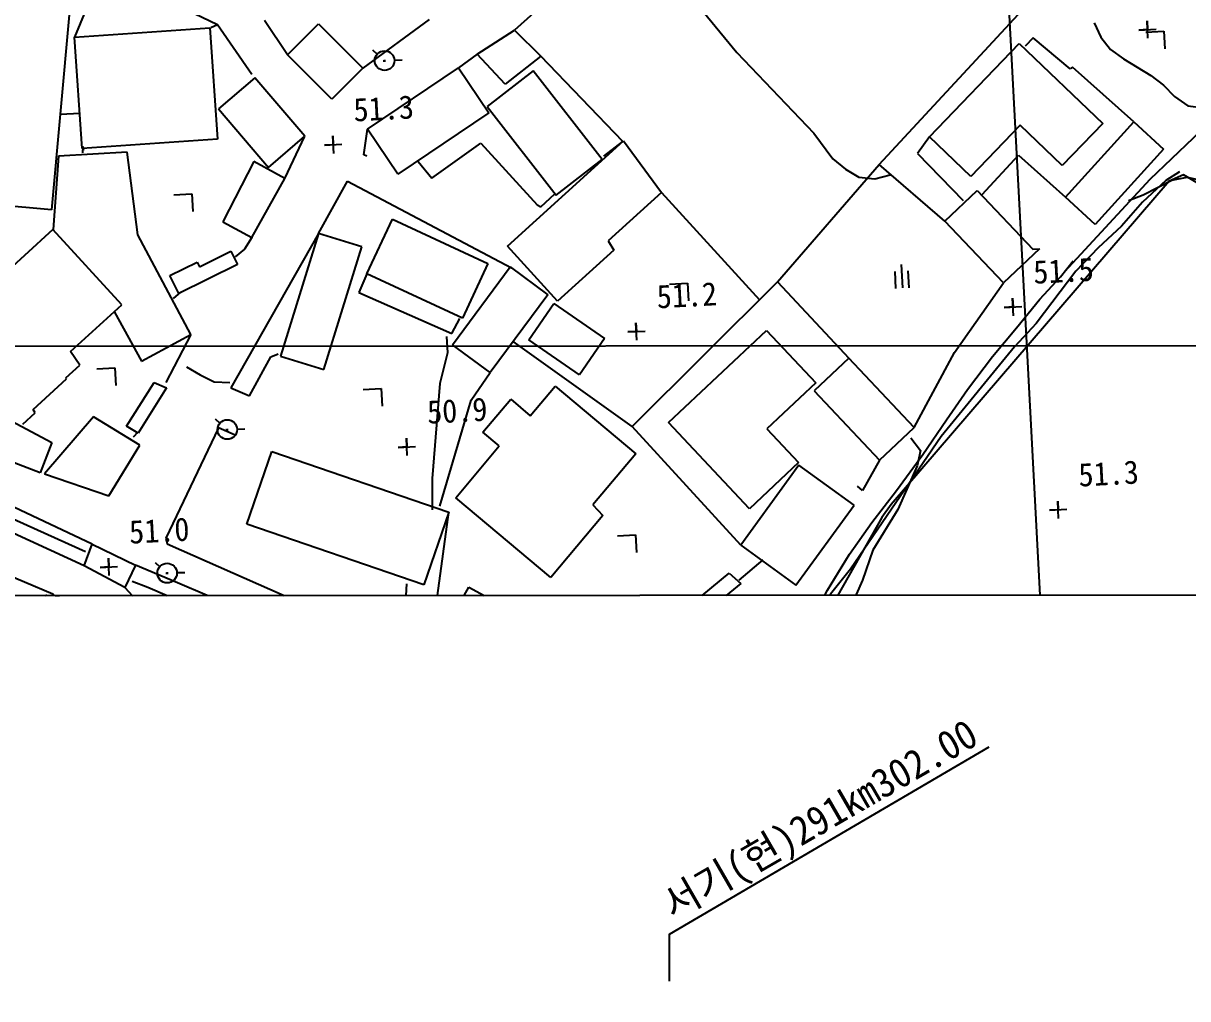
# Model space of a CAD drawing. Header units: millimetres. Extents: x 6886 to 7682, y 1103 to 1810.
# Drawn here: x 7022.4 to 7122.1, y 1363.4 to 1446.9 of the extents above; entities that cross this region are included whole.
import ezdxf
from ezdxf.enums import TextEntityAlignment as Align
from ezdxf.xclip import XClip

# ---------------------------------------------------------------- set-up
doc = ezdxf.new("R2010")
doc.units = ezdxf.units.MM
doc.header["$LTSCALE"] = 10
doc.header["$MEASUREMENT"] = 0
doc.header["$XCLIPFRAME"] = 2
doc.layers.add('TX-PAPR', color=2, linetype='Continuous', plot=False)
for name, color, linetype in [('TZ-BASE', 253, 'Continuous'), ('TZ-LEAL', 1, 'Continuous'), ('TZ-LEAT', 3, 'Continuous')]:
    doc.layers.add(name, color=color, linetype=linetype)
doc.styles.add('GUL', font='GulimChe.ttf')
doc.styles.add('굴림체', font='GulimChe.ttf')

# ---------------------------------------------------------------- blocks, each defined once
blk = doc.blocks.new('JD-4F4DFDFGR14')
at = {"layer": 'TZ-BASE'}
for p, q in [((130.666, 139.307), (149.119, -210.561)), ((128.218, -38.057, -30.636), (145.67, -19.203, -30.636)), ((109.926, -21.02, -32.64), (116.024, -28.464, -32.64)), ((61.399, -22.164, -30.412), (59.365, -27.163, -30.412)), ((101.874, -22.173, -30.636), (97.018, -26.546, -30.636)), ((71.595, -26.088, -30.412), (68.316, -24.533, -30.412)), ((58.891, -25.242, -29.83), (57.395, -41.94, -29.83)), ((77.593, -28.661, -30.412), (75.611, -25.714, -30.412)), ((89.695, -25.637, -30.368), (84.032, -29.796, -30.368)), ((151.215, -27.251, -31.555), (151.136, -25.753, -31.555)), ((151.136, -25.753, -31.555), (151.175, -26.502, -31.555)), ((59.365, -27.163, -29.293), (70.938, -26.364, -29.293)), ((70.938, -26.364, -29.293), (71.595, -35.882, -29.293)), ((71.595, -26.088, -30.435), (71.027, -26.346, -30.435)), ((74.542, -30.354, -30.435), (71.595, -26.088, -30.435)), ((77.593, -28.661, -29.875), (80.246, -26.009, -29.875)), ((80.246, -26.009, -29.875), (84.032, -29.796, -29.875)), ((93.822, -28.622, -31.532), (97.018, -26.546, -31.532)), ((97.018, -26.546, -31.532), (99.262, -28.79, -31.532)), ((146.609, -25.921, -31.64), (147.176, -27.144, -31.64)), ((150.426, -26.541, -31.555), (151.924, -26.462, -31.555)), ((151.175, -26.502, -31.555), (150.426, -26.541, -31.555)), ((151.03, -26.714, -33.078), (152.573, -26.633, -33.078)), ((152.573, -26.633, -33.078), (152.653, -28.149, -33.078)), ((60.022, -36.681, -29.293), (59.365, -27.163, -29.293)), ((132.518, -35.684, -29.696), (140.189, -27.682, -29.696)), ((140.189, -27.682, -29.696), (147.341, -34.539, -29.696)), ((141.391, -27.22, -29.987), (140.716, -27.934, -29.987)), ((144.555, -29.858, -29.987), (141.391, -27.22, -29.987)), ((147.176, -27.144, -31.64), (148.002, -28.216, -31.64)), ((81.379, -32.448, -29.875), (77.593, -28.661, -29.875)), ((84.869, -28.242, -32.092), (85.26, -28.611, -32.092)), ((93.822, -28.622, -31.107), (92.205, -29.784, -31.107)), ((96.218, -31.171, -31.107), (93.822, -28.622, -31.107)), ((99.262, -28.79, -31.107), (96.218, -31.171, -31.107)), ((106.293, -36.089, -31.107), (99.262, -28.79, -31.107)), ((116.024, -28.464, -32.64), (122.628, -35.384, -32.64)), ((148.002, -28.216, -31.64), (149.126, -29.002, -31.64)), ((84.032, -29.796, -29.875), (81.379, -32.448, -29.875)), ((84.432, -35.026, -30.928), (92.205, -29.784, -30.928)), ((85.777, -29.167, -32.092), (85.982, -29.179, -32.092)), ((85.887, -29.094, -32.092), (85.895, -29.252, -32.092)), ((86.726, -29.121, -32.092), (87.403, -29.104, -32.092)), ((92.205, -29.784, -30.928), (94.808, -33.644, -30.928)), ((144.77, -29.711, -29.987), (144.555, -29.858, -29.987)), ((150.001, -34.411, -29.987), (144.77, -29.711, -29.987)), ((149.126, -29.002, -31.64), (151.455, -30.434, -31.64)), ((74.795, -30.633, -30.211), (71.672, -33.303, -30.211)), ((79.067, -35.63, -30.211), (74.795, -30.633, -30.211)), ((98.608, -30.031, -30.883), (94.671, -33.087, -30.883)), ((104.501, -37.625, -30.883), (98.608, -30.031, -30.883)), ((151.455, -30.434, -31.64), (152.536, -31.267, -31.64)), ((151.402, -39.322, -33.055), (159.297, -31.761, -33.055)), ((152.536, -31.267, -31.64), (153.492, -32.242, -31.64)), ((153.492, -32.242, -31.64), (154.616, -33.028, -31.64)), ((58.142, -33.755, -29.965), (59.841, -33.654, -29.965)), ((71.672, -33.303, -30.211), (75.945, -38.301, -30.211)), ((94.808, -33.644, -30.928), (87.033, -38.885, -30.928)), ((94.671, -33.087, -30.883), (100.564, -40.68, -30.883)), ((154.616, -33.028, -31.64), (155.974, -33.215, -31.64)), ((140.272, -34.674, -29.696), (136.054, -39.074, -29.696)), ((143.888, -38.141, -29.696), (140.272, -34.674, -29.696)), ((147.341, -34.539, -29.696), (143.888, -38.141, -29.696)), ((144.147, -40.862, -29.785), (150.001, -34.411, -29.785)), ((150.001, -34.411, -29.785), (152.559, -36.731, -29.785)), ((75.945, -38.301, -30.211), (79.067, -35.63, -30.211)), ((77.36, -39.25, -30.972), (79.067, -35.63, -30.972)), ((81.535, -37.105, -33.301), (81.456, -35.608, -33.301)), ((81.456, -35.608, -33.301), (81.496, -36.357, -33.301)), ((84.105, -37.232, -31.779), (84.432, -35.026, -31.779)), ((87.033, -38.885, -30.928), (84.432, -35.026, -30.928)), ((122.628, -35.384, -32.64), (124.24, -37.576, -32.64)), ((132.518, -35.684, -29.315), (131.481, -37.1, -29.315)), ((136.054, -39.074, -29.696), (132.518, -35.684, -29.696)), ((71.595, -35.882, -29.293), (60.022, -36.681, -29.293)), ((60.056, -36.513, -29.965), (60.043, -37.052, -29.965)), ((60.167, -36.866, -29.965), (60.056, -36.513, -29.965)), ((80.747, -36.396, -33.301), (82.245, -36.317, -33.301)), ((81.496, -36.357, -33.301), (80.747, -36.396, -33.301)), ((89.922, -39.219, -31.174), (94.141, -36.23, -31.174)), ((94.141, -36.23, -31.174), (98.943, -41.508, -31.174)), ((96.411, -45.047, -30.838), (106.335, -36.032, -30.838)), ((104.663, -37.353, -31.107), (106.293, -36.089, -31.107)), ((106.335, -36.032, -30.838), (109.587, -40.44, -30.838)), ((152.559, -36.731, -29.785), (146.705, -43.182, -29.785)), ((57.997, -37.354, -30.457), (57.519, -43.619, -30.457)), ((63.855, -37.005, -30.457), (57.997, -37.354, -30.457)), ((64.77, -44.084, -30.457), (63.855, -37.005, -30.457)), ((74.716, -37.793, -30.972), (72.063, -42.976, -30.972)), ((77.36, -39.25, -30.972), (74.716, -37.793, -30.972)), ((84.382, -37.351, -31.779), (84.105, -37.232, -31.779)), ((88.761, -37.807, -31.174), (89.922, -39.219, -31.174)), ((100.564, -40.68, -30.883), (104.501, -37.625, -30.883)), ((124.24, -37.576, -32.64), (125.325, -38.454, -32.64)), ((131.481, -37.1, -29.315), (135.401, -41.128, -29.315)), ((137.031, -40.627, -29.987), (140.15, -37.255, -29.987)), ((140.15, -37.255, -29.987), (144.147, -40.862, -29.987)), ((119.527, -48.088, -30.636), (128.218, -38.057, -30.636)), ((125.325, -38.454, -32.64), (126.488, -39.147, -32.64)), ((133.847, -42.908, -30.636), (128.218, -38.057, -30.636)), ((153.92, -38.678, -32.64), (152.754, -39.421, -32.64)), ((74.521, -44.31, -30.972), (77.36, -39.25, -30.972)), ((80.236, -43.95, -31.532), (82.713, -39.47, -31.532)), ((82.713, -39.47, -31.532), (96.751, -46.889, -31.532)), ((126.488, -39.147, -32.64), (127.842, -39.29, -32.64)), ((127.842, -39.29, -32.64), (129.168, -38.942, -32.64)), ((153.027, -39.493, -33.64), (129.235, -67.162, -33.64)), ((144.109, -47.205, -33.055), (151.402, -39.322, -33.055)), ((152.754, -39.421, -32.64), (150.757, -41.289, -32.64)), ((150.808, -40.658, -32.64), (153.245, -39.391, -32.64)), ((154.25, -38.927, -33.64), (153.027, -39.493, -33.64)), ((153.245, -39.391, -32.64), (154.576, -39.132, -32.64)), ((155.413, -39.621, -33.64), (154.25, -38.927, -33.64)), ((154.576, -39.132, -32.64), (155.894, -39.412, -32.64)), ((67.863, -40.649, -31.689), (69.405, -40.568, -31.689)), ((69.405, -40.568, -31.689), (69.485, -42.084, -31.689)), ((99.267, -41.668, -31.174), (100.458, -40.565, -31.174)), ((109.587, -40.44, -30.838), (105.01, -44.596, -30.838)), ((109.587, -40.44, -31.779), (117.973, -49.637, -31.779)), ((133.847, -42.908, -30.032), (136.603, -40.287, -30.032)), ((136.603, -40.287, -30.032), (141.375, -45.304, -30.032)), ((149.536, -41.137, -32.64), (150.808, -40.658, -32.64)), ((57.395, -41.94, -29.83), (52.511, -41.502, -29.83)), ((98.943, -41.508, -31.174), (99.267, -41.668, -31.174)), ((146.705, -43.182, -29.785), (144.147, -40.862, -29.785)), ((150.757, -41.289, -32.64), (148.948, -43.326, -32.64)), ((84.383, -47.401, -31.263), (86.559, -42.722, -31.263)), ((86.559, -42.722, -31.263), (94.724, -46.516, -31.263)), ((57.516, -43.614, -28.083), (47.773, -52.501, -28.083)), ((63.4, -50.064, -28.083), (57.516, -43.614, -28.083)), ((72.063, -42.976, -30.972), (74.521, -44.31, -30.972)), ((138.867, -48.186, -30.032), (133.847, -42.908, -30.032)), ((148.948, -43.326, -32.64), (146.951, -45.196, -32.64)), ((69.318, -52.607, -30.681), (64.77, -44.084, -30.681)), ((80.236, -43.95, -30.928), (72.73, -57.16, -30.928)), ((74.521, -44.31, -31.42), (73.907, -45.29, -31.42)), ((80.236, -43.95, -31.017), (76.981, -54.453, -31.017)), ((83.954, -45.102, -31.017), (80.236, -43.95, -31.017)), ((105.01, -44.596, -30.838), (105.508, -45.397, -30.838)), ((70.045, -46.802, -30.704), (72.744, -45.471, -30.704)), ((72.744, -45.471, -30.704), (73.306, -46.61, -30.704)), ((73.907, -45.29, -31.42), (73.094, -45.966, -31.42)), ((80.699, -55.605, -31.017), (83.954, -45.102, -31.017)), ((100.698, -49.767, -30.838), (96.411, -45.047, -30.838)), ((105.508, -45.397, -30.838), (100.698, -49.767, -30.838)), ((141.932, -45.271, -30.032), (138.867, -48.186, -30.032)), ((141.375, -45.304, -30.032), (141.932, -45.271, -30.032)), ((146.951, -45.196, -32.64), (145.051, -47.194, -32.64)), ((67.523, -47.567, -30.704), (69.855, -46.418, -30.704)), ((73.306, -46.61, -30.704), (68.274, -49.092, -30.704)), ((69.855, -46.418, -30.704), (70.045, -46.802, -30.704)), ((91.712, -53.483, -30.95), (96.647, -46.826, -30.95)), ((94.724, -46.516, -31.263), (92.548, -51.196, -31.263)), ((96.647, -46.826, -30.95), (99.855, -49.203, -30.95)), ((130.105, -46.615, -33.01), (130.211, -48.625, -33.01)), ((143.733, -47.676, -32.585), (144.819, -46.31, -32.585)), ((68.274, -49.092, -30.704), (67.523, -47.567, -30.704)), ((84.383, -47.401, -30.928), (83.686, -49.014, -30.928)), ((92.548, -51.196, -31.263), (84.383, -47.401, -31.263)), ((129.548, -47.21, -33.01), (129.624, -48.656, -33.01)), ((130.776, -48.617, -33.01), (130.699, -47.15, -33.01)), ((145.051, -47.194, -32.64), (141.638, -51.66, -32.64)), ((141.962, -49.576, -32.585), (143.733, -47.676, -32.585)), ((107.076, -60.497, -31.263), (119.527, -48.088, -31.263)), ((110.274, -48.305, -33.033), (111.816, -48.224, -33.033)), ((111.816, -48.224, -33.033), (111.896, -49.739, -33.033)), ((119.527, -48.088, -31.263), (125.61, -54.64, -31.263)), ((134.651, -54.141, -32.361), (138.867, -48.186, -32.361)), ((700.046, -49.346), (0.064, -86.265)), ((68.428, -48.981, -30.995), (67.786, -49.513, -30.995)), ((83.686, -49.014, -30.928), (91.659, -52.532, -30.928)), ((99.855, -49.203, -30.95), (94.918, -55.861, -30.95)), ((139.709, -51.001, -33.145), (139.63, -49.503, -33.145)), ((139.63, -49.503, -33.145), (139.669, -50.252, -33.145)), ((139.954, -52.029, -32.585), (141.962, -49.576, -32.585)), ((59.015, -54.064, -28.083), (63.4, -50.064, -28.083)), ((62.788, -50.709, -30.681), (65.1, -54.879, -30.681)), ((98.229, -53.073, -31.331), (100.367, -49.964, -31.331)), ((100.367, -49.964, -31.331), (104.709, -52.951, -31.331)), ((138.92, -50.291, -33.145), (140.418, -50.212, -33.145)), ((139.669, -50.252, -33.145), (138.92, -50.291, -33.145)), ((91.659, -52.532, -30.928), (92.344, -51.235, -30.928)), ((107.482, -53.102, -33.458), (107.403, -51.604, -33.458)), ((107.403, -51.604, -33.458), (107.442, -52.353, -33.458)), ((141.638, -51.66, -32.64), (139.783, -53.656, -32.64)), ((65.1, -54.879, -30.681), (69.318, -52.607, -30.681)), ((69.318, -52.607, -31.129), (67.185, -56.729, -31.129)), ((91.18, -52.784, -33.64), (91.262, -54.171, -33.64)), ((106.693, -52.393, -33.458), (108.191, -52.314, -33.458)), ((107.442, -52.353, -33.458), (106.693, -52.393, -33.458)), ((110.178, -60.147, -31.04), (118.57, -52.261, -31.04)), ((118.57, -52.261, -31.04), (122.782, -56.743, -31.04)), ((137.903, -54.486, -32.585), (139.954, -52.029, -32.585)), ((0.028, -53.629), (500.029, -53.372)), ((94.918, -55.861, -30.95), (91.712, -53.483, -30.95)), ((107.076, -60.497, -32.025), (96.883, -53.211, -32.025)), ((102.571, -56.06, -31.331), (98.229, -53.073, -31.331)), ((104.709, -52.951, -31.331), (102.571, -56.06, -31.331)), ((139.783, -53.656, -32.64), (133.51, -61.344, -32.64)), ((59.8, -55.227, -28.083), (59.015, -54.064, -28.083)), ((74.343, -57.872, -30.928), (76.162, -54.533, -30.928)), ((76.162, -54.533, -30.928), (76.776, -54.272, -30.928)), ((76.981, -54.453, -31.017), (80.699, -55.605, -31.017)), ((91.262, -54.171, -33.64), (90.613, -56.812, -33.64)), ((125.61, -54.64, -30.995), (122.655, -57.434, -30.995)), ((131.208, -60.563, -30.995), (125.61, -54.64, -30.995)), ((131.208, -60.563, -32.361), (134.651, -54.141, -32.361)), ((135.782, -57.304, -32.585), (137.903, -54.486, -32.585)), ((58.619, -56.305, -28.083), (59.8, -55.227, -28.083)), ((61.258, -55.537, -31.689), (62.8, -55.455, -31.689)), ((62.8, -55.455, -31.689), (62.88, -56.971, -31.689)), ((68.943, -55.367, -33.64), (70.107, -56.061, -33.64)), ((55.814, -59.025, -28.083), (58.672, -56.417, -28.083)), ((58.672, -56.417, -28.083), (58.619, -56.305, -28.083)), ((63.814, -60.452, -30.659), (66.164, -56.708, -30.659)), ((66.164, -56.708, -30.659), (67.228, -57.185, -30.659)), ((70.107, -56.061, -33.64), (71.309, -56.662, -33.64)), ((71.309, -56.662, -33.64), (72.659, -56.716, -33.64)), ((93.299, -58.222, -31.734), (94.918, -55.861, -31.734)), ((122.782, -56.743, -31.04), (118.599, -60.674, -31.04)), ((60.876, -70.566, -33.593), (33.079, -57.416, -33.593)), ((48.986, -57.388, -30.793), (57.42, -61.85, -30.793)), ((67.228, -57.185, -30.659), (64.791, -61.066, -30.659)), ((72.73, -57.16, -30.928), (74.343, -57.872, -30.928)), ((84.068, -57.317, -33.033), (85.611, -57.235, -33.033)), ((85.611, -57.235, -33.033), (85.69, -58.751, -33.033)), ((90.613, -56.812, -33.64), (89.975, -64.927, -33.64)), ((98.356, -59.559, -25.933), (100.489, -57.019, -25.933)), ((100.489, -57.019, -25.933), (107.392, -62.815, -25.933)), ((122.655, -57.434, -30.995), (128.253, -63.356, -30.995)), ((133.964, -59.925, -32.585), (135.782, -57.304, -32.585)), ((90.611, -67.311, -31.734), (93.299, -58.222, -31.734)), ((94.312, -60.974, -25.933), (96.682, -58.152, -25.933)), ((96.682, -58.152, -25.933), (98.356, -59.559, -25.933)), ((32.938, -58.815, -33.64), (60.284, -71.184, -33.64)), ((54.929, -60.286, -28.083), (55.986, -59.322, -28.083)), ((55.986, -59.322, -28.083), (55.814, -59.025, -28.083)), ((60.987, -59.656, -31.42), (56.791, -64.528, -31.42)), ((64.937, -62.079, -31.42), (60.987, -59.656, -31.42)), ((64.791, -61.066, -30.659), (63.814, -60.452, -30.659)), ((71.678, -60.588, -33.593), (67.172, -70.056, -33.593)), ((71.407, -59.825, -33.234), (71.798, -60.195, -33.234)), ((73.107, -61.221, -33.593), (71.678, -60.588, -33.593)), ((72.315, -60.751, -33.234), (72.52, -60.763, -33.234)), ((72.425, -60.678, -33.234), (72.433, -60.836, -33.234)), ((73.264, -60.705, -33.234), (73.941, -60.688, -33.234)), ((116.37, -70.629, -31.263), (107.076, -60.497, -31.263)), ((117.112, -67.526, -31.04), (110.178, -60.147, -31.04)), ((118.599, -60.674, -31.04), (121.32, -63.571, -31.04)), ((128.253, -63.356, -30.995), (131.208, -60.563, -30.995)), ((131.941, -62.872, -32.585), (133.964, -59.925, -32.585)), ((64.79, -60.955, -31.062), (64.366, -61.383, -31.062)), ((87.835, -62.979, -33.727), (87.756, -61.481, -33.727)), ((87.756, -61.481, -33.727), (87.795, -62.23, -33.727)), ((95.706, -62.144, -25.933), (94.312, -60.974, -25.933)), ((133.51, -61.344, -32.64), (125.753, -72.71, -32.64)), ((130.914, -61.453, -33.64), (131.741, -62.525, -33.64)), ((57.42, -61.85, -30.793), (56.417, -64.455, -30.793)), ((62.284, -66.405, -31.42), (64.937, -62.079, -31.42)), ((74.095, -68.845, -30.368), (76.238, -62.611, -30.368)), ((76.238, -62.611, -30.368), (91.385, -67.816, -30.368)), ((87.046, -62.269, -33.727), (88.544, -62.19, -33.727)), ((87.795, -62.23, -33.727), (87.046, -62.269, -33.727)), ((91.978, -66.581, -25.933), (95.706, -62.144, -25.933)), ((131.741, -62.525, -33.64), (131.461, -63.844, -33.64)), ((56.417, -64.455, -30.793), (52.696, -63.021, -30.793)), ((107.392, -62.815, -25.933), (103.725, -67.181, -25.933)), ((121.32, -63.571, -31.04), (117.112, -67.526, -31.04)), ((128.253, -63.356, -31.398), (126.786, -65.962, -31.398)), ((129.703, -65.968, -32.585), (131.941, -62.872, -32.585)), ((56.791, -64.528, -31.42), (62.284, -66.405, -31.42)), ((121.345, -63.794, -30.368), (116.37, -70.629, -30.368)), ((126.068, -67.232, -30.368), (121.345, -63.794, -30.368)), ((131.461, -63.844, -33.64), (129.799, -67.578, -33.64)), ((89.975, -64.927, -33.64), (89.956, -67.62, -33.64)), ((126.786, -65.962, -31.398), (126.359, -65.584, -31.398)), ((36.411, -65.863, -31.98), (57.494, -74.806, -31.98)), ((100.106, -73.408, -25.933), (91.978, -66.581, -25.933)), ((127.577, -68.697, -32.585), (129.703, -65.968, -32.585)), ((103.725, -67.181, -25.933), (104.567, -68.094, -25.933)), ((121.094, -74.066, -30.368), (126.068, -67.232, -30.368)), ((129.799, -67.578, -33.64), (127.674, -71.069, -33.64)), ((129.235, -67.162, -33.64), (128.449, -68.286, -33.64)), ((142.782, -67.65, -33.324), (144.28, -67.571, -33.324)), ((143.531, -67.611, -33.324), (142.782, -67.65, -33.324)), ((143.57, -68.359, -33.324), (143.491, -66.862, -33.324)), ((143.491, -66.862, -33.324), (143.531, -67.611, -33.324)), ((60.177, -72.402, -33.525), (50.72, -68.075, -33.525)), ((91.385, -67.816, -30.368), (89.243, -74.051, -30.368)), ((89.68, -80.438, -31.286), (91.385, -67.816, -31.286)), ((104.567, -68.094, -25.933), (100.106, -73.408, -25.933)), ((128.449, -68.286, -33.64), (123.049, -77.806, -33.64)), ((125.675, -71.413, -32.585), (127.577, -68.697, -32.585)), ((89.243, -74.051, -30.368), (74.095, -68.845, -30.368)), ((60.177, -72.402, -33.973), (60.876, -70.566, -33.973)), ((60.876, -70.566, -33.973), (64.573, -72.365, -33.973)), ((67.172, -70.056, -33.593), (67.29, -70.542, -33.593)), ((67.29, -70.542, -33.593), (89.68, -80.438, -33.593)), ((105.815, -69.84, -33.033), (107.357, -69.758, -33.033)), ((107.357, -69.758, -33.033), (107.437, -71.274, -33.033)), ((116.37, -70.629, -30.368), (121.094, -74.066, -30.368)), ((123.795, -74.487, -32.585), (125.675, -71.413, -32.585)), ((127.674, -71.069, -33.64), (126.795, -73.634, -33.64)), ((63.653, -74.259, -33.973), (60.177, -72.402, -33.973)), ((61.544, -72.541, -33.66), (63.042, -72.462, -33.66)), ((62.293, -72.501, -33.66), (61.544, -72.541, -33.66)), ((62.332, -73.25, -33.66), (62.253, -71.752, -33.66)), ((62.253, -71.752, -33.66), (62.293, -72.501, -33.66)), ((64.573, -72.365, -33.973), (63.653, -74.259, -33.973)), ((68.161, -73.856, -33.593), (64.573, -72.365, -33.593)), ((66.261, -72.114, -33.413), (66.652, -72.483, -33.413)), ((118.256, -71.901, -31.577), (116.205, -73.638, -31.577)), ((125.753, -72.71, -32.64), (124.039, -74.831, -32.64)), ((64.295, -73.727, -33.64), (65.626, -74.231, -33.64)), ((67.169, -73.039, -33.413), (67.374, -73.051, -33.413)), ((67.279, -72.966, -33.413), (67.287, -73.124, -33.413)), ((68.118, -72.993, -33.413), (68.795, -72.976, -33.413)), ((109.405, -77.958, -30.816), (115.387, -73.038, -30.816)), ((115.387, -73.038, -30.816), (116.369, -73.91, -30.816)), ((126.795, -73.634, -33.64), (126.241, -74.879, -33.64)), ((63.653, -74.259, -33.548), (64.372, -75.024, -33.548)), ((65.626, -74.231, -33.64), (73.094, -77.555, -33.64)), ((71.248, -75.197, -33.593), (68.161, -73.856, -33.593)), ((87.775, -73.942, -33.64), (87.478, -77.998, -33.64)), ((89.68, -80.438, -30.816), (93.114, -74.228, -30.816)), ((93.114, -74.228, -30.816), (104.798, -80.69, -30.816)), ((116.369, -73.91, -30.816), (110.23, -78.96, -30.816)), ((122.224, -77.496, -32.585), (123.795, -74.487, -32.585)), ((56.868, -74.872, -33.167), (57.259, -75.241, -33.167)), ((57.494, -74.806, -31.98), (58.142, -75.889, -31.98)), ((124.039, -74.831, -32.64), (123.345, -75.994, -32.64)), ((126.241, -74.879, -33.64), (124.855, -78.731, -33.64))]:
    blk.add_line(p, q, dxfattribs=at)
for centre in [(85.89, -29.161, -32.092), (72.428, -60.745, -33.234), (67.282, -73.033, -33.413), (57.889, -75.792, -33.167)]:
    blk.add_circle(centre, 0.837, dxfattribs=at)
at = {"layer": 'TZ-BASE', "style": 'GUL'}
for s, p in [('51.3', (83.279, -34.374, -34.56)), ('51.5', (141.453, -48.269, -34.56)), ('51.2', (109.226, -50.37, -32.652)), ('50.9', (89.578, -60.248, -32.652)), ('51.3', (145.315, -65.629, -34.56)), ('51.0', (64.076, -70.518, -34.56))]:
    blk.add_text(s, height=2, rotation=3.01915, dxfattribs=at).set_placement(p)

msp = doc.modelspace()

# ---------------------------------------------------------------- linework, layer by layer
at = {"layer": 'TX-PAPR'}
msp.add_lwpolyline([(6967.415, 1547.841), (7667.415, 1548.206), (7667.493, 1398.206), (6967.493, 1397.841), (6967.415, 1547.841)], dxfattribs=at)
at = {"layer": 'TZ-LEAL'}
msp.add_lwpolyline([(7105.066, 1384.896), (7077.685, 1368.871), (7077.685, 1364.871)], dxfattribs=at)

# ---------------------------------------------------------------- block references
at = {"layer": 'TZ-BASE', "linetype": 'Continuous'}
ref = msp.add_blockref('JD-4F4DFDFGR14', (6967.454, 1472.841), dxfattribs=at)
XClip(ref).set_block_clipping_path([(-0.0390703231, 74.9999898234), (699.9608347211, 75.364646172), (700.0389753616, -74.6353334748), (0.0390703231, -74.9999898234)])

# ---------------------------------------------------------------- texts
at = {"layer": 'TZ-LEAT', "style": '굴림체'}
msp.add_text('서기(현)291km302.00', height=2.5, rotation=30, dxfattribs=at).set_placement((7091.179, 1377.664), align=Align.CENTER)

doc.saveas('drawing.dxf')
